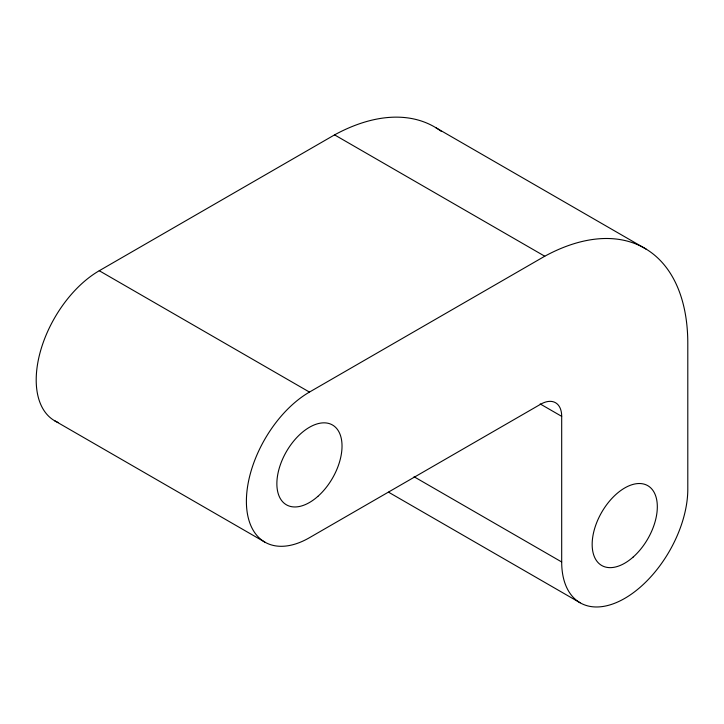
<?xml version="1.0" encoding="UTF-8"?>
<svg xmlns="http://www.w3.org/2000/svg" width="724" height="724" viewBox="0 0 724 724"><rect width="100%" height="100%" fill="white"/><g stroke="black" fill="none" stroke-linecap="round" stroke-linejoin="round"><path stroke-width="1.09" d="M58.391 422.59A89.179 51.485 -60 0 1 40.082 352.57A89.179 51.485 -60 0 1 99.26 270.731L334.569 134.872A208.168 120.184 -60 0 1 441.441 131.487M561.688 561.978L561.688 416.354A29.729 17.159 -60 0 0 540.665 404.218L309.456 537.706A89.179 51.485 -60 0 1 246.395 501.298A89.179 51.485 -60 0 1 309.456 392.082L544.765 256.224A208.168 120.184 -60 0 1 687.8 343.538L687.8 489.171A89.179 51.485 -60 0 1 624.74 598.386A89.179 51.485 -60 0 1 561.688 561.978L414.056 476.754M435.957 127.759L646.152 249.119M334.569 134.872L544.765 256.224M540.176 403.938L561.688 416.354M99.26 270.731L309.456 392.082M388.535 492.175L580.15 602.802M54.671 420.771L264.866 542.122M633.174 557.046A46.074 26.598 -60 0 0 647.781 485.677A46.074 26.598 -60 0 0 593.273 534.004A46.074 26.598 -60 0 0 633.174 557.046M317.881 496.365A46.074 26.598 -60 0 0 332.488 424.997A46.074 26.598 -60 0 0 277.98 473.324A46.074 26.598 -60 0 0 317.881 496.365"/></g></svg>
